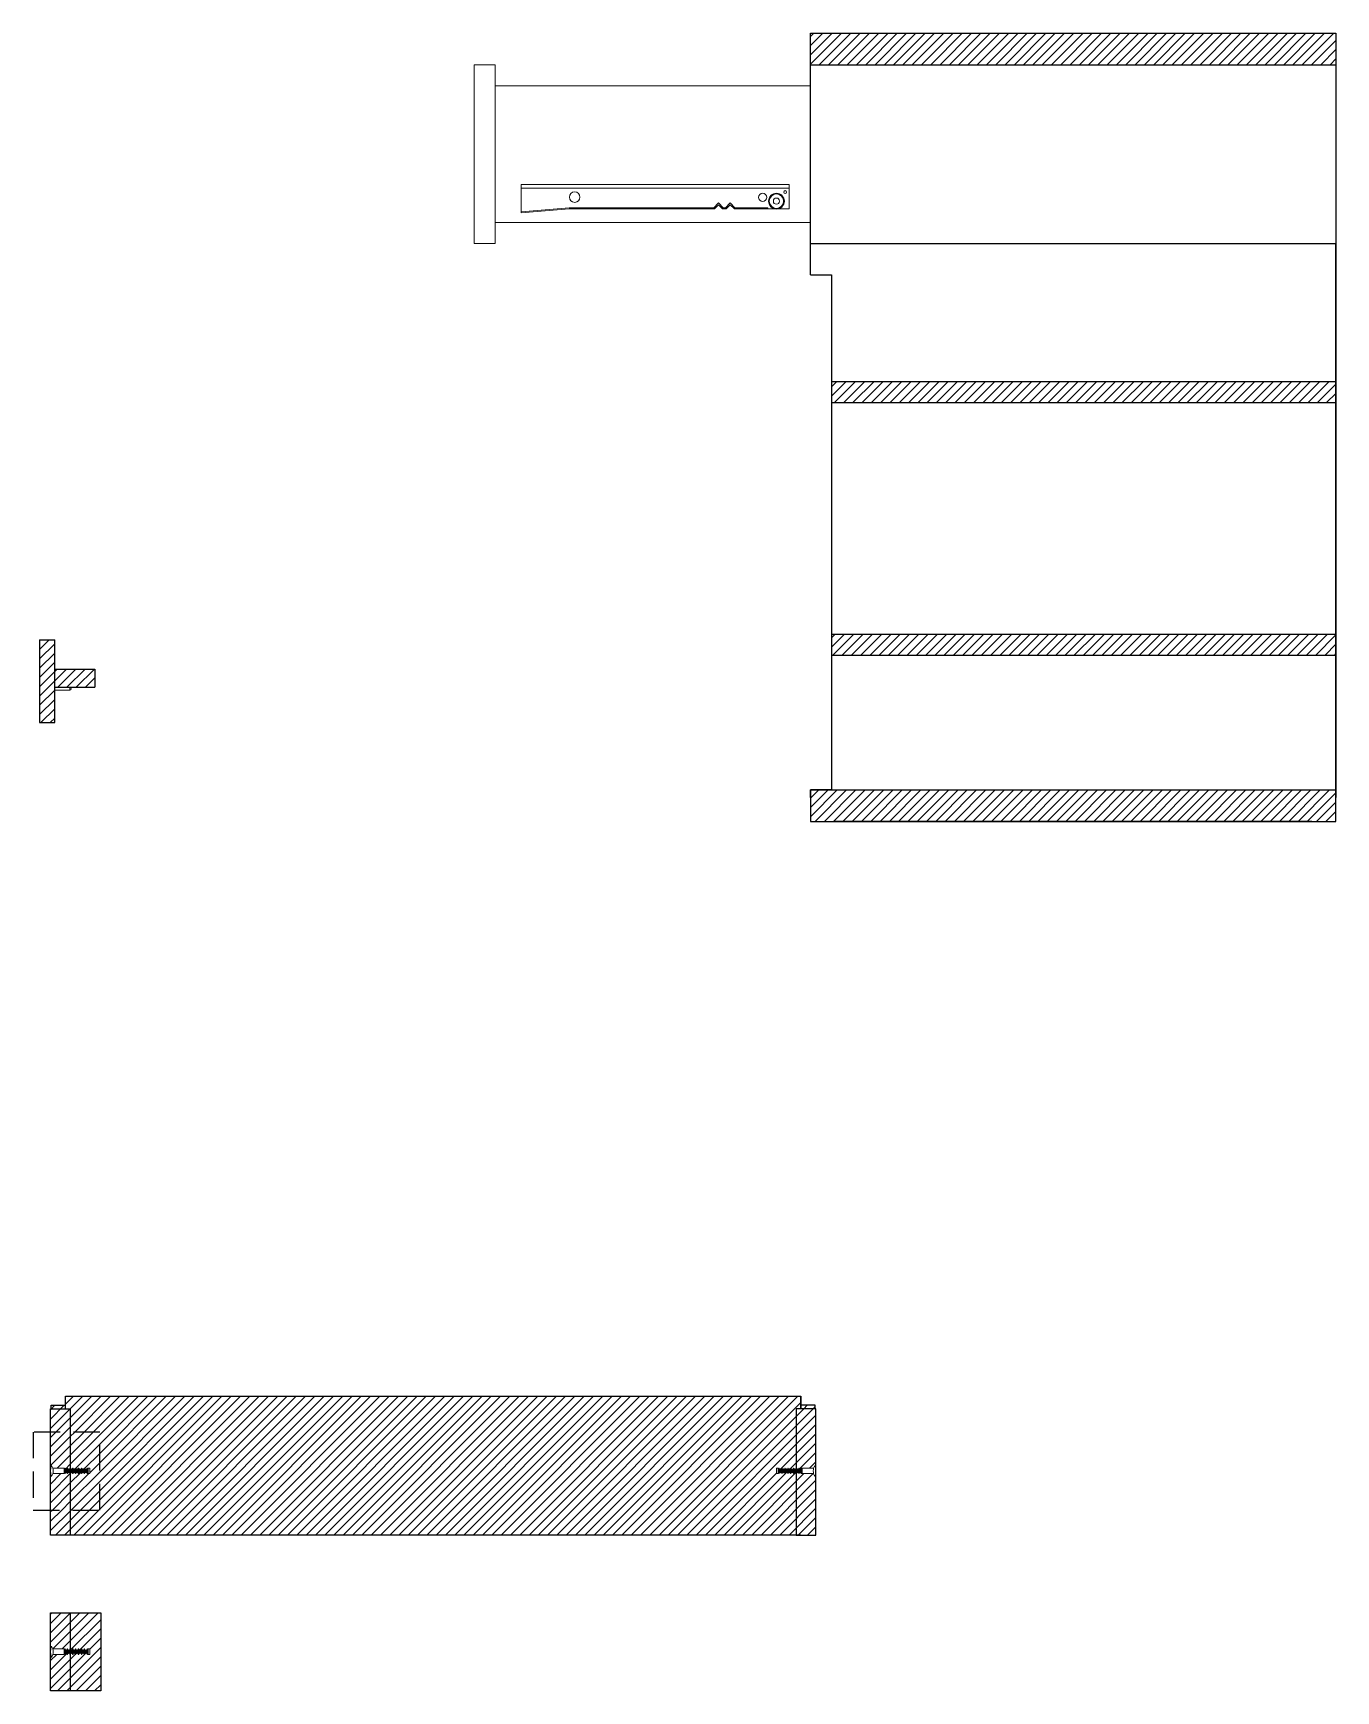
# Model space of a CAD drawing. Header units: centimetres. Extents: x -239 to 1959, y -161 to 626.
# Drawn here: x 1580.5 to 1704.5, y 208.1 to 365.8 of the extents above; entities that cross this region are included whole.
import ezdxf

# ---------------------------------------------------------------- set-up
doc = ezdxf.new("R2010")
doc.units = ezdxf.units.CM
doc.header["$MEASUREMENT"] = 0
doc.linetypes.add('HIDDEN', pattern=[0.375, 0.25, -0.125])
for name, color, linetype, lineweight in [('dettagli', 4, 'Continuous', 13), ('linee prospetti', 1, 'Continuous', 18), ('linee sezioni', 3, 'Continuous', 25), ('trame', 6, 'Continuous', 9)]:
    doc.layers.add(name, color=color, linetype=linetype, lineweight=lineweight)
pattern_1 = [(45, (1949.43874, 219.39446), (-0.4419417, 0.4419417), [])]

msp = doc.modelspace()

# ---------------------------------------------------------------- hatches: boundary and pattern name
at = {"layer": 'trame'}
h = msp.add_hatch(dxfattribs=at)
h.set_pattern_fill('ANSI31', color=256, scale=5)
h.set_pattern_definition(pattern_1)
h.paths.add_polyline_path([(1704.50979, 365.82862), (1654.50979, 365.82862), (1654.50979, 362.82862), (1704.50979, 362.82862)])
h.paths.add_polyline_path([(1704.50979, 332.67688), (1656.50979, 332.67688), (1656.50979, 330.67688), (1704.50979, 330.67688)])
h.paths.add_polyline_path([(1704.50979, 308.66374), (1656.50979, 308.66374), (1656.50979, 306.66374), (1704.50979, 306.66374)])
h.paths.add_polyline_path([(1704.50979, 293.82862), (1654.50979, 293.82862), (1654.50979, 293.11236), (1654.50979, 290.82862), (1704.50979, 290.82862)])
h = msp.add_hatch(dxfattribs=at)
h.set_pattern_fill('ANSI31', color=256, scale=5)
h.set_pattern_definition(pattern_1)
h.paths.add_polyline_path([(1582.58381, 308.10648), (1581.14381, 308.10648), (1581.14381, 300.23005), (1582.58381, 300.23005)])
h.paths.add_polyline_path([(1586.39813, 305.32845), (1582.58381, 305.32845), (1582.58381, 303.60045), (1586.39813, 303.60045)])
h = msp.add_hatch(dxfattribs=at)
h.set_pattern_fill('ANSI31', color=256, scale=5)
h.set_pattern_definition(pattern_1)
h.paths.add_polyline_path([(1584.06362, 232.74325), (1582.18264, 232.74325), (1582.18264, 229.0403, -0.094492295), (1582.286, 229.56771), (1582.39923, 229.56771), (1582.39923, 229.30845), (1583.4743, 229.30845), (1583.4743, 229.18351), (1583.52967, 229.18351), (1583.52967, 229.30845), (1583.56537, 229.30845), (1583.56537, 229.18351), (1583.64745, 229.18351), (1583.64745, 229.22915), (1583.68314, 229.22915), (1583.68314, 229.18351), (1583.77237, 229.18351), (1583.77237, 229.30845), (1583.80806, 229.30845), (1583.80806, 229.18351), (1583.90085, 229.18351), (1583.90085, 229.22915), (1583.93654, 229.22915), (1583.93654, 229.18351), (1584.01862, 229.18351), (1584.01862, 229.30845), (1584.06362, 229.30845)])
h.paths.add_polyline_path([(1584.06362, 234.95647), (1582.18264, 234.95647), (1582.18264, 232.74325), (1584.06362, 232.74325)])
h.paths.add_polyline_path([(1583.60131, 235.28331), (1582.24557, 235.28331), (1582.24557, 234.95647), (1583.60131, 234.95647)])
h.paths.add_polyline_path([(1584.06362, 225.32393), (1582.18264, 225.32393), (1582.18264, 222.944), (1584.06362, 222.944)])
h.paths.add_polyline_path([(1653.139, 234.95647), (1653.60131, 234.95647), (1653.60131, 236.15192), (1589.00292, 236.15192), (1583.60131, 236.15192), (1583.60131, 234.95647), (1584.06362, 234.95647), (1584.06362, 232.74325), (1586.85985, 232.74325), (1586.85985, 225.32393), (1584.06362, 225.32393), (1584.06362, 222.944), (1589.00292, 222.944), (1653.139, 222.944), (1653.139, 228.90801), (1653.04837, 228.90801), (1653.04837, 228.86183), (1653.01268, 228.86183), (1653.01268, 228.90801), (1652.91632, 228.90801), (1652.91632, 228.78252), (1652.88063, 228.78252), (1652.88063, 228.90801), (1652.77356, 228.90801), (1652.77356, 228.86183), (1652.73787, 228.86183), (1652.73787, 228.90801), (1652.63794, 228.90801), (1652.63794, 228.78252), (1652.60225, 228.78252), (1652.60225, 228.90801), (1652.51303, 228.90801), (1652.51303, 228.86183), (1652.47734, 228.86183), (1652.47734, 228.90801), (1652.37741, 228.90801), (1652.37741, 228.78252), (1652.34171, 228.78252), (1652.34171, 228.90801), (1652.24179, 228.90801), (1652.24179, 228.86183), (1652.20609, 228.86183), (1652.20609, 228.90801), (1652.08832, 228.90801), (1652.08832, 228.78252), (1652.05263, 228.78252), (1652.05263, 228.90801), (1651.9527, 228.90801), (1651.9527, 228.86183), (1651.91701, 228.86183), (1651.91701, 228.90801), (1651.80994, 228.90801), (1651.80994, 228.78252), (1651.77425, 228.78252), (1651.77425, 228.90801), (1651.6529, 228.90801), (1651.6529, 228.86183), (1651.61721, 228.86183), (1651.61721, 228.90801), (1651.52442, 228.90801), (1651.52442, 228.78252), (1651.44658, 228.78252), (1651.44658, 228.78402), (1651.28739, 228.78402), (1651.28739, 229.30845), (1651.44658, 229.30845), (1651.44658, 229.09595), (1651.61721, 229.09595), (1651.61721, 229.22915), (1651.6529, 229.22915), (1651.6529, 229.18351), (1651.77425, 229.18351), (1651.77425, 229.30845), (1651.80994, 229.30845), (1651.80994, 229.18351), (1651.91701, 229.18351), (1651.91701, 229.22915), (1651.9527, 229.22915), (1651.9527, 229.18351), (1652.05263, 229.18351), (1652.05263, 229.30845), (1652.08832, 229.30845), (1652.08832, 229.18351), (1652.20609, 229.18351), (1652.20609, 229.22915), (1652.24179, 229.22915), (1652.24179, 229.18351), (1652.34171, 229.18351), (1652.34171, 229.30845), (1652.37741, 229.30845), (1652.37741, 229.18351), (1652.47734, 229.18351), (1652.47734, 229.22915), (1652.51303, 229.22915), (1652.51303, 229.18351), (1652.60225, 229.18351), (1652.60225, 229.30845), (1652.63794, 229.30845), (1652.63794, 229.18351), (1652.73787, 229.18351), (1652.73787, 229.22915), (1652.77356, 229.22915), (1652.77356, 229.18351), (1652.88063, 229.18351), (1652.88063, 229.30845), (1652.91632, 229.30845), (1652.91632, 229.18351), (1653.01268, 229.18351), (1653.01268, 229.22915), (1653.04837, 229.22915), (1653.04837, 229.18351), (1653.139, 229.18351)])
h.paths.add_polyline_path([(1655.01998, 234.95647), (1653.139, 234.95647), (1653.139, 229.18351), (1653.04837, 229.18351), (1653.04837, 229.09595), (1653.26608, 229.09595), (1653.26608, 229.22915), (1653.30177, 229.22915), (1653.30177, 229.18351), (1653.39456, 229.18351), (1653.39456, 229.30845), (1653.43025, 229.30845), (1653.43025, 229.18351), (1653.51948, 229.18351), (1653.51948, 229.22915), (1653.55517, 229.22915), (1653.55517, 229.18351), (1653.63725, 229.18351), (1653.63725, 229.30845), (1653.67294, 229.30845), (1653.67294, 229.18351), (1653.72831, 229.18351), (1653.72831, 229.30845), (1654.80678, 229.30845), (1654.80678, 229.56771), (1654.91662, 229.56771, -0.094492295), (1655.01998, 229.0403)])
h.paths.add_polyline_path([(1655.01998, 229.0403, 0.094492295), (1654.91662, 229.56771), (1654.80678, 229.56771), (1654.80678, 229.30845), (1653.72831, 229.30845), (1653.72831, 229.18351), (1653.72831, 228.90801), (1653.67294, 228.90801), (1653.67294, 228.78252), (1653.63725, 228.78252), (1653.63725, 228.90801), (1653.55517, 228.90801), (1653.55517, 228.86183), (1653.51948, 228.86183), (1653.51948, 228.90801), (1653.43025, 228.90801), (1653.43025, 228.78252), (1653.39456, 228.78252), (1653.39456, 228.90801), (1653.30177, 228.90801), (1653.30177, 228.86183), (1653.26608, 228.86183), (1653.26608, 228.90801), (1653.184, 228.90801), (1653.184, 228.78252), (1653.139, 228.78252), (1653.139, 222.944), (1655.01998, 222.944)])
h.paths.add_polyline_path([(1654.80678, 229.30845), (1653.72831, 229.30845), (1653.72831, 229.18351), (1653.72831, 228.78402), (1654.80339, 228.78402, -0.12933134)], flags=16)
h.paths.add_polyline_path([(1654.91662, 229.56771, 0.068614146), (1654.80678, 229.30845), (1654.80678, 228.77112, 0.068614146), (1654.91662, 228.51186), (1654.92201, 228.51186, 0.190687197)])
h = msp.add_hatch(dxfattribs=at)
h.set_pattern_fill('ANSI31', color=256, scale=5)
h.set_pattern_definition(pattern_1)
h.paths.add_polyline_path([(1654.95705, 235.28331), (1653.60131, 235.28331), (1653.60131, 234.95647), (1654.95705, 234.95647)])
h = msp.add_hatch(dxfattribs=at)
h.set_pattern_fill('ANSI31', color=256, scale=5)
h.set_pattern_definition(pattern_1)
h.paths.add_polyline_path([(1586.85985, 232.74325), (1584.06362, 232.74325), (1584.06362, 229.18351), (1584.15425, 229.18351), (1584.15425, 229.22915), (1584.18994, 229.22915), (1584.18994, 229.18351), (1584.2863, 229.18351), (1584.2863, 229.30845), (1584.32199, 229.30845), (1584.32199, 229.18351), (1584.42906, 229.18351), (1584.42906, 229.22915), (1584.46475, 229.22915), (1584.46475, 229.18351), (1584.56468, 229.18351), (1584.56468, 229.30845), (1584.60037, 229.30845), (1584.60037, 229.18351), (1584.68959, 229.18351), (1584.68959, 229.22915), (1584.72528, 229.22915), (1584.72528, 229.18351), (1584.82521, 229.18351), (1584.82521, 229.30845), (1584.8609, 229.30845), (1584.8609, 229.18351), (1584.96083, 229.18351), (1584.96083, 229.22915), (1584.99652, 229.22915), (1584.99652, 229.18351), (1585.1143, 229.18351), (1585.1143, 229.30845), (1585.14999, 229.30845), (1585.14999, 229.18351), (1585.24992, 229.18351), (1585.24992, 229.22915), (1585.28561, 229.22915), (1585.28561, 229.18351), (1585.39268, 229.18351), (1585.39268, 229.30845), (1585.42837, 229.30845), (1585.42837, 229.18351), (1585.54971, 229.18351), (1585.54971, 229.22915), (1585.58541, 229.22915), (1585.58541, 229.18351), (1585.6782, 229.18351), (1585.6782, 229.30845), (1585.71389, 229.30845), (1585.71389, 229.18351), (1585.75603, 229.18351), (1585.75603, 229.30845), (1585.91523, 229.30845), (1585.91523, 228.78402), (1585.75603, 228.78402), (1585.75603, 228.90801), (1585.71389, 228.90801), (1585.71389, 228.78252), (1585.6782, 228.78252), (1585.6782, 228.90801), (1585.58541, 228.90801), (1585.58541, 228.86183), (1585.54971, 228.86183), (1585.54971, 228.90801), (1585.42837, 228.90801), (1585.42837, 228.78252), (1585.39268, 228.78252), (1585.39268, 228.90801), (1585.28561, 228.90801), (1585.28561, 228.86183), (1585.24992, 228.86183), (1585.24992, 228.90801), (1585.14999, 228.90801), (1585.14999, 228.78252), (1585.1143, 228.78252), (1585.1143, 228.90801), (1584.99652, 228.90801), (1584.99652, 228.86183), (1584.96083, 228.86183), (1584.96083, 228.90801), (1584.8609, 228.90801), (1584.8609, 228.78252), (1584.82521, 228.78252), (1584.82521, 228.90801), (1584.72528, 228.90801), (1584.72528, 228.86183), (1584.68959, 228.86183), (1584.68959, 228.90801), (1584.60037, 228.90801), (1584.60037, 228.78252), (1584.56468, 228.78252), (1584.56468, 228.90801), (1584.46475, 228.90801), (1584.46475, 228.86183), (1584.42906, 228.86183), (1584.42906, 228.90801), (1584.32199, 228.90801), (1584.32199, 228.78252), (1584.2863, 228.78252), (1584.2863, 228.90801), (1584.18994, 228.90801), (1584.18994, 228.86183), (1584.15425, 228.86183), (1584.15425, 228.90801), (1584.06362, 228.90801), (1584.06362, 225.32393), (1586.85985, 225.32393)])
h = msp.add_hatch(dxfattribs=at)
h.set_pattern_fill('ANSI31', color=256, scale=5)
h.set_pattern_definition(pattern_1)
h.paths.add_polyline_path([(1584.06362, 228.78252), (1584.01862, 228.78252), (1584.01862, 228.90801), (1583.93654, 228.90801), (1583.93654, 228.86183), (1583.90085, 228.86183), (1583.90085, 228.90801), (1583.80806, 228.90801), (1583.80806, 228.78252), (1583.77237, 228.78252), (1583.77237, 228.90801), (1583.68314, 228.90801), (1583.68314, 228.86183), (1583.64745, 228.86183), (1583.64745, 228.90801), (1583.56537, 228.90801), (1583.56537, 228.78252), (1583.52967, 228.78252), (1583.52967, 228.90801), (1583.4743, 228.90801), (1583.4743, 228.78402), (1582.39923, 228.78402), (1582.39923, 228.51186), (1582.28061, 228.51186, -0.091915829), (1582.18264, 229.02564), (1582.18264, 225.32393), (1584.06362, 225.32393)])
h = msp.add_hatch(dxfattribs=at)
h.set_pattern_fill('ANSI31', color=256, scale=5)
h.set_pattern_definition(pattern_1)
h.paths.add_polyline_path([(1584.06362, 215.53894), (1582.18264, 215.53894), (1582.18264, 211.82133, -0.097070006), (1582.286, 212.3634, -0.068614146), (1582.39584, 212.10415), (1583.4743, 212.10415), (1583.4743, 211.9792), (1583.52967, 211.9792), (1583.52967, 212.10415), (1583.56537, 212.10415), (1583.56537, 211.9792), (1583.64745, 211.9792), (1583.64745, 212.02484), (1583.68314, 212.02484), (1583.68314, 211.9792), (1583.77237, 211.9792), (1583.77237, 212.10415), (1583.80806, 212.10415), (1583.80806, 211.9792), (1583.90085, 211.9792), (1583.90085, 212.02484), (1583.93654, 212.02484), (1583.93654, 211.9792), (1584.01862, 211.9792), (1584.01862, 212.10415), (1584.06362, 212.10415)])
h.paths.add_polyline_path([(1586.96196, 215.53894), (1584.06362, 215.53894), (1584.06362, 211.9792), (1584.15425, 211.9792), (1584.15425, 212.02484), (1584.18994, 212.02484), (1584.18994, 211.9792), (1584.2863, 211.9792), (1584.2863, 212.10415), (1584.32199, 212.10415), (1584.32199, 211.9792), (1584.42906, 211.9792), (1584.42906, 212.02484), (1584.46475, 212.02484), (1584.46475, 211.9792), (1584.56468, 211.9792), (1584.56468, 212.10415), (1584.60037, 212.10415), (1584.60037, 211.9792), (1584.68959, 211.9792), (1584.68959, 212.02484), (1584.72528, 212.02484), (1584.72528, 211.9792), (1584.82521, 211.9792), (1584.82521, 212.10415), (1584.8609, 212.10415), (1584.8609, 211.9792), (1584.96083, 211.9792), (1584.96083, 212.02484), (1584.99652, 212.02484), (1584.99652, 211.9792), (1585.1143, 211.9792), (1585.1143, 212.10415), (1585.14999, 212.10415), (1585.14999, 211.9792), (1585.24992, 211.9792), (1585.24992, 212.02484), (1585.28561, 212.02484), (1585.28561, 211.9792), (1585.39268, 211.9792), (1585.39268, 212.10415), (1585.42837, 212.10415), (1585.42837, 211.9792), (1585.54971, 211.9792), (1585.54971, 212.02484), (1585.58541, 212.02484), (1585.58541, 211.9792), (1585.6782, 211.9792), (1585.6782, 212.10415), (1585.71389, 212.10415), (1585.71389, 211.9792), (1585.75603, 211.9792), (1585.75603, 212.10415), (1585.91523, 212.10415), (1585.91523, 211.57972), (1585.75603, 211.57972), (1585.75603, 211.7037), (1585.71389, 211.7037), (1585.71389, 211.57821), (1585.6782, 211.57821), (1585.6782, 211.7037), (1585.58541, 211.7037), (1585.58541, 211.65752), (1585.54971, 211.65752), (1585.54971, 211.7037), (1585.42837, 211.7037), (1585.42837, 211.57821), (1585.39268, 211.57821), (1585.39268, 211.7037), (1585.28561, 211.7037), (1585.28561, 211.65752), (1585.24992, 211.65752), (1585.24992, 211.7037), (1585.14999, 211.7037), (1585.14999, 211.57821), (1585.1143, 211.57821), (1585.1143, 211.7037), (1584.99652, 211.7037), (1584.99652, 211.65752), (1584.96083, 211.65752), (1584.96083, 211.7037), (1584.8609, 211.7037), (1584.8609, 211.57821), (1584.82521, 211.57821), (1584.82521, 211.7037), (1584.72528, 211.7037), (1584.72528, 211.65752), (1584.68959, 211.65752), (1584.68959, 211.7037), (1584.60037, 211.7037), (1584.60037, 211.57821), (1584.56468, 211.57821), (1584.56468, 211.7037), (1584.46475, 211.7037), (1584.46475, 211.65752), (1584.42906, 211.65752), (1584.42906, 211.7037), (1584.32199, 211.7037), (1584.32199, 211.57821), (1584.2863, 211.57821), (1584.2863, 211.7037), (1584.18994, 211.7037), (1584.18994, 211.65752), (1584.15425, 211.65752), (1584.15425, 211.7037), (1584.06362, 211.7037), (1584.06362, 208.11962), (1586.96196, 208.11962)])
h.paths.add_polyline_path([(1584.06362, 211.57821), (1584.01862, 211.57821), (1584.01862, 211.7037), (1583.93654, 211.7037), (1583.93654, 211.65752), (1583.90085, 211.65752), (1583.90085, 211.7037), (1583.80806, 211.7037), (1583.80806, 211.57821), (1583.77237, 211.57821), (1583.77237, 211.7037), (1583.68314, 211.7037), (1583.68314, 211.65752), (1583.64745, 211.65752), (1583.64745, 211.7037), (1583.56537, 211.7037), (1583.56537, 211.57821), (1583.52967, 211.57821), (1583.52967, 211.7037), (1583.4743, 211.7037), (1583.4743, 211.57972), (1582.39923, 211.57972, -0.073412496), (1582.28274, 211.30212, -0.092941562), (1582.18264, 211.82133), (1582.18264, 208.11962), (1584.06362, 208.11962)])

# ---------------------------------------------------------------- linework, layer by layer
for points in [[(1654.50979, 293.11236), (1654.50979, 293.82862)], [(1702.22437, 290.82862), (1656.79522, 290.82862)]]:
    msp.add_lwpolyline(points)
at = {"linetype": 'HIDDEN', "ltscale": 10}
msp.add_lwpolyline([(1586.85985, 232.74325), (1580.52697, 232.74325), (1580.52697, 225.32393), (1586.85985, 225.32393), (1586.85985, 232.74325)], dxfattribs=at)
at = {"layer": 'dettagli'}
for p, q in [((1626.97493, 351.07052), (1652.47566, 351.07052)), ((1582.58381, 303.31245), (1584.02381, 303.31245)), ((1584.02381, 303.31245), (1584.02381, 303.60045)), ((1584.02381, 303.31245), (1584.02381, 303.31245)), ((1583.4743, 229.30845), (1583.4743, 228.78402)), ((1583.4743, 228.90801), (1583.52967, 228.90801)), ((1583.56537, 228.90801), (1583.64745, 228.90801)), ((1583.68314, 228.90801), (1583.77237, 228.90801)), ((1583.80806, 228.90801), (1583.90085, 228.90801)), ((1583.93654, 228.90801), (1584.01862, 228.90801)), ((1584.05431, 228.90801), (1584.15425, 228.90801)), ((1584.18994, 228.90801), (1584.2863, 228.90801)), ((1584.32199, 228.90801), (1584.42906, 228.90801)), ((1584.46475, 228.90801), (1584.56468, 228.90801)), ((1584.60037, 228.90801), (1584.68959, 228.90801)), ((1584.72528, 228.90801), (1584.82521, 228.90801)), ((1584.8609, 228.90801), (1584.96083, 228.90801)), ((1584.99652, 228.90801), (1585.1143, 228.90801)), ((1585.14999, 228.90801), (1585.24992, 228.90801)), ((1585.28561, 228.90801), (1585.39268, 228.90801)), ((1585.42837, 228.90801), (1585.54971, 228.90801)), ((1585.58541, 228.90801), (1585.6782, 228.90801)), ((1585.71389, 228.90801), (1585.75603, 228.90801)), ((1585.75603, 229.30845), (1585.75603, 228.78402)), ((1651.44658, 229.30845), (1651.44658, 228.78402)), ((1651.48873, 228.90801), (1651.44658, 228.90801)), ((1651.61721, 228.90801), (1651.52442, 228.90801)), ((1651.77425, 228.90801), (1651.6529, 228.90801)), ((1651.91701, 228.90801), (1651.80994, 228.90801)), ((1652.05263, 228.90801), (1651.9527, 228.90801)), ((1652.20609, 228.90801), (1652.08832, 228.90801)), ((1652.34171, 228.90801), (1652.24179, 228.90801)), ((1652.47734, 228.90801), (1652.37741, 228.90801)), ((1652.60225, 228.90801), (1652.51303, 228.90801)), ((1652.73787, 228.90801), (1652.63794, 228.90801)), ((1652.88063, 228.90801), (1652.77356, 228.90801)), ((1653.01268, 228.90801), (1652.91632, 228.90801)), ((1653.1483, 228.90801), (1653.04837, 228.90801)), ((1653.26608, 228.90801), (1653.184, 228.90801)), ((1653.39456, 228.90801), (1653.30177, 228.90801)), ((1653.51948, 228.90801), (1653.43025, 228.90801)), ((1653.63725, 228.90801), (1653.55517, 228.90801)), ((1653.72831, 228.90801), (1653.67294, 228.90801)), ((1653.72831, 229.30845), (1653.72831, 228.78402)), ((1583.4743, 212.10415), (1583.4743, 211.57972)), ((1583.4743, 211.7037), (1583.52967, 211.7037)), ((1583.56537, 211.7037), (1583.64745, 211.7037)), ((1583.68314, 211.7037), (1583.77237, 211.7037)), ((1583.80806, 211.7037), (1583.90085, 211.7037)), ((1583.93654, 211.7037), (1584.01862, 211.7037)), ((1584.05431, 211.7037), (1584.15425, 211.7037)), ((1584.18994, 211.7037), (1584.2863, 211.7037)), ((1584.32199, 211.7037), (1584.42906, 211.7037)), ((1584.46475, 211.7037), (1584.56468, 211.7037)), ((1584.60037, 211.7037), (1584.68959, 211.7037)), ((1584.72528, 211.7037), (1584.82521, 211.7037)), ((1584.8609, 211.7037), (1584.96083, 211.7037)), ((1584.99652, 211.7037), (1585.1143, 211.7037)), ((1585.14999, 211.7037), (1585.24992, 211.7037)), ((1585.28561, 211.7037), (1585.39268, 211.7037)), ((1585.42837, 211.7037), (1585.54971, 211.7037)), ((1585.58541, 211.7037), (1585.6782, 211.7037)), ((1585.71389, 211.7037), (1585.75603, 211.7037)), ((1585.75603, 212.10415), (1585.75603, 211.57972))]:
    msp.add_line(p, q, dxfattribs=at)
for points in [[(1626.97493, 348.72948), (1626.97493, 351.41593), (1652.47566, 351.41593)], [(1652.47566, 351.41593), (1652.47566, 349.11029), (1650.45427, 349.11029)], [(1645.30017, 349.21029), (1631.54189, 349.21029), (1626.97493, 348.81558)], [(1626.97493, 348.72948), (1631.54189, 349.11029), (1645.38065, 349.11029)], [(1647.30901, 349.21029), (1646.86168, 349.67576), (1646.42532, 349.21029), (1646.19466, 349.21029), (1645.74691, 349.67576), (1645.30017, 349.21029)], [(1645.38065, 349.11029), (1645.74691, 349.50361), (1646.14696, 349.11029)], [(1646.14696, 349.11029), (1646.49792, 349.11029)], [(1646.42532, 349.21029), (1646.19466, 349.21029)], [(1646.49792, 349.11029), (1646.86418, 349.50361), (1647.26422, 349.11029)], [(1647.26422, 349.11029), (1650.45427, 349.11029), (1650.45427, 349.21029)], [(1650.45427, 349.21029), (1647.30901, 349.21029)], [(1582.39584, 229.30845), (1583.4743, 229.30845)], [(1583.4743, 228.78402), (1582.39923, 228.78402), (1582.39923, 228.78402)], [(1583.4743, 229.18351), (1583.52967, 229.18351)], [(1583.4743, 229.09595), (1585.75603, 229.09595)], [(1583.4743, 228.99503), (1585.75603, 228.99503)], [(1583.52967, 229.09595), (1583.52967, 229.30845), (1583.56537, 229.30845), (1583.56537, 229.09595)], [(1583.52967, 228.99503), (1583.52967, 228.78252), (1583.56537, 228.78252), (1583.56537, 228.99503)], [(1583.56537, 229.18351), (1583.64745, 229.18351)], [(1583.64745, 229.09595), (1583.64745, 229.22915), (1583.68314, 229.22915), (1583.68314, 229.09595)], [(1583.64745, 228.99503), (1583.64745, 228.86183), (1583.68314, 228.86183), (1583.68314, 228.99503)], [(1583.68314, 229.18351), (1583.77237, 229.18351)], [(1583.77237, 229.09595), (1583.77237, 229.30845), (1583.80806, 229.30845), (1583.80806, 229.09595)], [(1583.77237, 228.99503), (1583.77237, 228.78252), (1583.80806, 228.78252), (1583.80806, 228.99503)], [(1583.80806, 229.18351), (1583.90085, 229.18351)], [(1583.90085, 229.09595), (1583.90085, 229.22915), (1583.93654, 229.22915), (1583.93654, 229.09595)], [(1583.90085, 228.99503), (1583.90085, 228.86183), (1583.93654, 228.86183), (1583.93654, 228.99503)], [(1583.93654, 229.18351), (1584.01862, 229.18351)], [(1584.01862, 229.09595), (1584.01862, 229.30845), (1584.05431, 229.30845), (1584.05431, 229.09595)], [(1584.01862, 228.99503), (1584.01862, 228.78252), (1584.05431, 228.78252), (1584.05431, 228.99503)], [(1584.05431, 229.18351), (1584.15425, 229.18351)], [(1584.15425, 229.09595), (1584.15425, 229.22915), (1584.18994, 229.22915), (1584.18994, 229.09595)], [(1584.15425, 228.99503), (1584.15425, 228.86183), (1584.18994, 228.86183), (1584.18994, 228.99503)], [(1584.18994, 229.18351), (1584.2863, 229.18351)], [(1584.2863, 229.09595), (1584.2863, 229.30845), (1584.32199, 229.30845), (1584.32199, 229.09595)], [(1584.2863, 228.99503), (1584.2863, 228.78252), (1584.32199, 228.78252), (1584.32199, 228.99503)], [(1584.32199, 229.18351), (1584.42906, 229.18351)], [(1584.42906, 229.09595), (1584.42906, 229.22915), (1584.46475, 229.22915), (1584.46475, 229.09595)], [(1584.42906, 228.99503), (1584.42906, 228.86183), (1584.46475, 228.86183), (1584.46475, 228.99503)], [(1584.46475, 229.18351), (1584.56468, 229.18351)], [(1584.56468, 229.09595), (1584.56468, 229.30845), (1584.60037, 229.30845), (1584.60037, 229.09595)], [(1584.56468, 228.99503), (1584.56468, 228.78252), (1584.60037, 228.78252), (1584.60037, 228.99503)], [(1584.60037, 229.18351), (1584.68959, 229.18351)], [(1584.68959, 229.09595), (1584.68959, 229.22915), (1584.72528, 229.22915), (1584.72528, 229.09595)], [(1584.68959, 228.99503), (1584.68959, 228.86183), (1584.72528, 228.86183), (1584.72528, 228.99503)], [(1584.72528, 229.18351), (1584.82521, 229.18351)], [(1584.82521, 229.09595), (1584.82521, 229.30845), (1584.8609, 229.30845), (1584.8609, 229.09595)], [(1584.82521, 228.99503), (1584.82521, 228.78252), (1584.8609, 228.78252), (1584.8609, 228.99503)], [(1584.8609, 229.18351), (1584.96083, 229.18351)], [(1584.96083, 229.09595), (1584.96083, 229.22915), (1584.99652, 229.22915), (1584.99652, 229.09595)], [(1584.96083, 228.99503), (1584.96083, 228.86183), (1584.99652, 228.86183), (1584.99652, 228.99503)], [(1584.99652, 229.18351), (1585.1143, 229.18351)], [(1585.1143, 229.09595), (1585.1143, 229.30845), (1585.14999, 229.30845), (1585.14999, 229.09595)], [(1585.1143, 228.99503), (1585.1143, 228.78252), (1585.14999, 228.78252), (1585.14999, 228.99503)], [(1585.14999, 229.18351), (1585.24992, 229.18351)], [(1585.24992, 229.09595), (1585.24992, 229.22915), (1585.28561, 229.22915), (1585.28561, 229.09595)], [(1585.24992, 228.99503), (1585.24992, 228.86183), (1585.28561, 228.86183), (1585.28561, 228.99503)], [(1585.28561, 229.18351), (1585.39268, 229.18351)], [(1585.39268, 229.09595), (1585.39268, 229.30845), (1585.42837, 229.30845), (1585.42837, 229.09595)], [(1585.39268, 228.99503), (1585.39268, 228.78252), (1585.42837, 228.78252), (1585.42837, 228.99503)], [(1585.42837, 229.18351), (1585.54971, 229.18351)], [(1585.54971, 229.09595), (1585.54971, 229.22915), (1585.58541, 229.22915), (1585.58541, 229.09595)], [(1585.54971, 228.99503), (1585.54971, 228.86183), (1585.58541, 228.86183), (1585.58541, 228.99503)], [(1585.58541, 229.18351), (1585.6782, 229.18351)], [(1585.6782, 229.09595), (1585.6782, 229.30845), (1585.71389, 229.30845), (1585.71389, 229.09595)], [(1585.6782, 228.99503), (1585.6782, 228.78252), (1585.71389, 228.78252), (1585.71389, 228.99503)], [(1585.71389, 229.18351), (1585.75603, 229.18351)], [(1585.75603, 229.30845), (1585.91523, 229.30845), (1585.91523, 228.78402), (1585.75603, 228.78402)], [(1651.44658, 229.30845), (1651.28739, 229.30845), (1651.28739, 228.78402), (1651.44658, 228.78402)], [(1651.48873, 229.18351), (1651.44658, 229.18351)], [(1653.72831, 229.09595), (1651.44658, 229.09595)], [(1653.72831, 228.99503), (1651.44658, 228.99503)], [(1651.52442, 229.09595), (1651.52442, 229.30845), (1651.48873, 229.30845), (1651.48873, 229.09595)], [(1651.52442, 228.99503), (1651.52442, 228.78252), (1651.48873, 228.78252), (1651.48873, 228.99503)], [(1651.61721, 229.18351), (1651.52442, 229.18351)], [(1651.6529, 229.09595), (1651.6529, 229.22915), (1651.61721, 229.22915), (1651.61721, 229.09595)], [(1651.6529, 228.99503), (1651.6529, 228.86183), (1651.61721, 228.86183), (1651.61721, 228.99503)], [(1651.77425, 229.18351), (1651.6529, 229.18351)], [(1651.80994, 229.09595), (1651.80994, 229.30845), (1651.77425, 229.30845), (1651.77425, 229.09595)], [(1651.80994, 228.99503), (1651.80994, 228.78252), (1651.77425, 228.78252), (1651.77425, 228.99503)], [(1651.91701, 229.18351), (1651.80994, 229.18351)], [(1651.9527, 229.09595), (1651.9527, 229.22915), (1651.91701, 229.22915), (1651.91701, 229.09595)], [(1651.9527, 228.99503), (1651.9527, 228.86183), (1651.91701, 228.86183), (1651.91701, 228.99503)], [(1652.05263, 229.18351), (1651.9527, 229.18351)], [(1652.08832, 229.09595), (1652.08832, 229.30845), (1652.05263, 229.30845), (1652.05263, 229.09595)], [(1652.08832, 228.99503), (1652.08832, 228.78252), (1652.05263, 228.78252), (1652.05263, 228.99503)], [(1652.20609, 229.18351), (1652.08832, 229.18351)], [(1652.24179, 229.09595), (1652.24179, 229.22915), (1652.20609, 229.22915), (1652.20609, 229.09595)], [(1652.24179, 228.99503), (1652.24179, 228.86183), (1652.20609, 228.86183), (1652.20609, 228.99503)], [(1652.34171, 229.18351), (1652.24179, 229.18351)], [(1652.37741, 229.09595), (1652.37741, 229.30845), (1652.34171, 229.30845), (1652.34171, 229.09595)], [(1652.37741, 228.99503), (1652.37741, 228.78252), (1652.34171, 228.78252), (1652.34171, 228.99503)], [(1652.47734, 229.18351), (1652.37741, 229.18351)], [(1652.51303, 229.09595), (1652.51303, 229.22915), (1652.47734, 229.22915), (1652.47734, 229.09595)], [(1652.51303, 228.99503), (1652.51303, 228.86183), (1652.47734, 228.86183), (1652.47734, 228.99503)], [(1652.60225, 229.18351), (1652.51303, 229.18351)], [(1652.63794, 229.09595), (1652.63794, 229.30845), (1652.60225, 229.30845), (1652.60225, 229.09595)], [(1652.63794, 228.99503), (1652.63794, 228.78252), (1652.60225, 228.78252), (1652.60225, 228.99503)], [(1652.73787, 229.18351), (1652.63794, 229.18351)], [(1652.77356, 229.09595), (1652.77356, 229.22915), (1652.73787, 229.22915), (1652.73787, 229.09595)], [(1652.77356, 228.99503), (1652.77356, 228.86183), (1652.73787, 228.86183), (1652.73787, 228.99503)], [(1652.88063, 229.18351), (1652.77356, 229.18351)], [(1652.91632, 229.09595), (1652.91632, 229.30845), (1652.88063, 229.30845), (1652.88063, 229.09595)], [(1652.91632, 228.99503), (1652.91632, 228.78252), (1652.88063, 228.78252), (1652.88063, 228.99503)], [(1653.01268, 229.18351), (1652.91632, 229.18351)], [(1653.04837, 229.09595), (1653.04837, 229.22915), (1653.01268, 229.22915), (1653.01268, 229.09595)], [(1653.04837, 228.99503), (1653.04837, 228.86183), (1653.01268, 228.86183), (1653.01268, 228.99503)], [(1653.1483, 229.18351), (1653.04837, 229.18351)], [(1653.184, 229.09595), (1653.184, 229.30845), (1653.1483, 229.30845), (1653.1483, 229.09595)], [(1653.184, 228.99503), (1653.184, 228.78252), (1653.1483, 228.78252), (1653.1483, 228.99503)], [(1653.26608, 229.18351), (1653.184, 229.18351)], [(1653.30177, 229.09595), (1653.30177, 229.22915), (1653.26608, 229.22915), (1653.26608, 229.09595)], [(1653.30177, 228.99503), (1653.30177, 228.86183), (1653.26608, 228.86183), (1653.26608, 228.99503)], [(1653.39456, 229.18351), (1653.30177, 229.18351)], [(1653.43025, 229.09595), (1653.43025, 229.30845), (1653.39456, 229.30845), (1653.39456, 229.09595)], [(1653.43025, 228.99503), (1653.43025, 228.78252), (1653.39456, 228.78252), (1653.39456, 228.99503)], [(1653.51948, 229.18351), (1653.43025, 229.18351)], [(1653.55517, 229.09595), (1653.55517, 229.22915), (1653.51948, 229.22915), (1653.51948, 229.09595)], [(1653.55517, 228.99503), (1653.55517, 228.86183), (1653.51948, 228.86183), (1653.51948, 228.99503)], [(1653.63725, 229.18351), (1653.55517, 229.18351)], [(1653.67294, 229.09595), (1653.67294, 229.30845), (1653.63725, 229.30845), (1653.63725, 229.09595)], [(1653.67294, 228.99503), (1653.67294, 228.78252), (1653.63725, 228.78252), (1653.63725, 228.99503)], [(1653.72831, 229.18351), (1653.67294, 229.18351)], [(1654.80678, 229.30845), (1653.72831, 229.30845)], [(1653.72831, 228.78402), (1654.80339, 228.78402), (1654.80339, 228.78402)], [(1582.286, 228.51186), (1582.28061, 228.51186)], [(1654.91662, 228.51186), (1654.92201, 228.51186)], [(1582.39584, 212.10415), (1583.4743, 212.10415)], [(1583.4743, 211.57972), (1582.39923, 211.57972), (1582.39923, 211.57972)], [(1583.4743, 211.9792), (1583.52967, 211.9792)], [(1583.4743, 211.89164), (1585.75603, 211.89164)], [(1583.4743, 211.79072), (1585.75603, 211.79072)], [(1583.52967, 211.89164), (1583.52967, 212.10415), (1583.56537, 212.10415), (1583.56537, 211.89164)], [(1583.52967, 211.79072), (1583.52967, 211.57821), (1583.56537, 211.57821), (1583.56537, 211.79072)], [(1583.56537, 211.9792), (1583.64745, 211.9792)], [(1583.64745, 211.89164), (1583.64745, 212.02484), (1583.68314, 212.02484), (1583.68314, 211.89164)], [(1583.64745, 211.79072), (1583.64745, 211.65752), (1583.68314, 211.65752), (1583.68314, 211.79072)], [(1583.68314, 211.9792), (1583.77237, 211.9792)], [(1583.77237, 211.89164), (1583.77237, 212.10415), (1583.80806, 212.10415), (1583.80806, 211.89164)], [(1583.77237, 211.79072), (1583.77237, 211.57821), (1583.80806, 211.57821), (1583.80806, 211.79072)], [(1583.80806, 211.9792), (1583.90085, 211.9792)], [(1583.90085, 211.89164), (1583.90085, 212.02484), (1583.93654, 212.02484), (1583.93654, 211.89164)], [(1583.90085, 211.79072), (1583.90085, 211.65752), (1583.93654, 211.65752), (1583.93654, 211.79072)], [(1583.93654, 211.9792), (1584.01862, 211.9792)], [(1584.01862, 211.89164), (1584.01862, 212.10415), (1584.05431, 212.10415), (1584.05431, 211.89164)], [(1584.01862, 211.79072), (1584.01862, 211.57821), (1584.05431, 211.57821), (1584.05431, 211.79072)], [(1584.05431, 211.9792), (1584.15425, 211.9792)], [(1584.15425, 211.89164), (1584.15425, 212.02484), (1584.18994, 212.02484), (1584.18994, 211.89164)], [(1584.15425, 211.79072), (1584.15425, 211.65752), (1584.18994, 211.65752), (1584.18994, 211.79072)], [(1584.18994, 211.9792), (1584.2863, 211.9792)], [(1584.2863, 211.89164), (1584.2863, 212.10415), (1584.32199, 212.10415), (1584.32199, 211.89164)], [(1584.2863, 211.79072), (1584.2863, 211.57821), (1584.32199, 211.57821), (1584.32199, 211.79072)], [(1584.32199, 211.9792), (1584.42906, 211.9792)], [(1584.42906, 211.89164), (1584.42906, 212.02484), (1584.46475, 212.02484), (1584.46475, 211.89164)], [(1584.42906, 211.79072), (1584.42906, 211.65752), (1584.46475, 211.65752), (1584.46475, 211.79072)], [(1584.46475, 211.9792), (1584.56468, 211.9792)], [(1584.56468, 211.89164), (1584.56468, 212.10415), (1584.60037, 212.10415), (1584.60037, 211.89164)], [(1584.56468, 211.79072), (1584.56468, 211.57821), (1584.60037, 211.57821), (1584.60037, 211.79072)], [(1584.60037, 211.9792), (1584.68959, 211.9792)], [(1584.68959, 211.89164), (1584.68959, 212.02484), (1584.72528, 212.02484), (1584.72528, 211.89164)], [(1584.68959, 211.79072), (1584.68959, 211.65752), (1584.72528, 211.65752), (1584.72528, 211.79072)], [(1584.72528, 211.9792), (1584.82521, 211.9792)], [(1584.82521, 211.89164), (1584.82521, 212.10415), (1584.8609, 212.10415), (1584.8609, 211.89164)], [(1584.82521, 211.79072), (1584.82521, 211.57821), (1584.8609, 211.57821), (1584.8609, 211.79072)], [(1584.8609, 211.9792), (1584.96083, 211.9792)], [(1584.96083, 211.89164), (1584.96083, 212.02484), (1584.99652, 212.02484), (1584.99652, 211.89164)], [(1584.96083, 211.79072), (1584.96083, 211.65752), (1584.99652, 211.65752), (1584.99652, 211.79072)], [(1584.99652, 211.9792), (1585.1143, 211.9792)], [(1585.1143, 211.89164), (1585.1143, 212.10415), (1585.14999, 212.10415), (1585.14999, 211.89164)], [(1585.1143, 211.79072), (1585.1143, 211.57821), (1585.14999, 211.57821), (1585.14999, 211.79072)], [(1585.14999, 211.9792), (1585.24992, 211.9792)], [(1585.24992, 211.89164), (1585.24992, 212.02484), (1585.28561, 212.02484), (1585.28561, 211.89164)], [(1585.24992, 211.79072), (1585.24992, 211.65752), (1585.28561, 211.65752), (1585.28561, 211.79072)], [(1585.28561, 211.9792), (1585.39268, 211.9792)], [(1585.39268, 211.89164), (1585.39268, 212.10415), (1585.42837, 212.10415), (1585.42837, 211.89164)], [(1585.39268, 211.79072), (1585.39268, 211.57821), (1585.42837, 211.57821), (1585.42837, 211.79072)], [(1585.42837, 211.9792), (1585.54971, 211.9792)], [(1585.54971, 211.89164), (1585.54971, 212.02484), (1585.58541, 212.02484), (1585.58541, 211.89164)], [(1585.54971, 211.79072), (1585.54971, 211.65752), (1585.58541, 211.65752), (1585.58541, 211.79072)], [(1585.58541, 211.9792), (1585.6782, 211.9792)], [(1585.6782, 211.89164), (1585.6782, 212.10415), (1585.71389, 212.10415), (1585.71389, 211.89164)], [(1585.6782, 211.79072), (1585.6782, 211.57821), (1585.71389, 211.57821), (1585.71389, 211.79072)], [(1585.71389, 211.9792), (1585.75603, 211.9792)], [(1585.75603, 212.10415), (1585.91523, 212.10415), (1585.91523, 211.57972), (1585.75603, 211.57972)], [(1582.286, 211.30755), (1582.28061, 211.30755)]]:
    msp.add_lwpolyline(points, dxfattribs=at)
for centre, radius in [((1632.06789, 350.22918), 0.5), ((1649.95548, 350.20845), 0.38308), ((1651.27082, 349.84649), 0.74944), ((1651.27082, 349.84649), 0.68512), ((1651.27082, 349.84649), 0.29494), ((1652.0987, 350.70773), 0.14209)]:
    msp.add_circle(centre, radius, dxfattribs=at)
for centre, radius, start, end in [((1584.0088, 303.45645), 0.14478, 275.9521069, 84.0478931), ((1583.61724, 229.03297), 1.43462, 158.1153736, 201.2992294), ((1581.40075, 229.03979), 1.03072, 329.1899991, 30.8100009), ((1655.80187, 229.03979), 1.03072, 149.1899991, 210.8100009), ((1653.58538, 229.03297), 1.43462, 338.7007706, 21.8846264), ((1583.61724, 211.82866), 1.43462, 158.1153736, 201.2992294), ((1581.40075, 211.83548), 1.03072, 329.1899991, 30.8100009)]:
    msp.add_arc(centre, radius, start, end, dxfattribs=at)
at = {"layer": 'linee prospetti'}
for points in [[(1624.50979, 360.82862), (1624.50979, 362.82862), (1622.50979, 362.82862), (1622.50979, 345.82862), (1624.50979, 345.82862), (1624.50979, 347.82862)], [(1654.50979, 360.82862), (1624.50979, 360.82862), (1624.50979, 347.82862), (1654.50979, 347.82862)]]:
    msp.add_lwpolyline(points, dxfattribs=at)
at = {"layer": 'linee sezioni'}
for p, q in [((1654.50979, 362.82862), (1704.50979, 362.82862)), ((1656.50979, 332.67688), (1704.50979, 332.67688)), ((1656.50979, 330.67688), (1704.50979, 330.67688)), ((1581.14381, 308.10648), (1582.58381, 308.10648)), ((1656.50979, 308.66374), (1704.50979, 308.66374)), ((1656.50979, 306.66374), (1704.50979, 306.66374)), ((1586.39813, 305.32845), (1586.39813, 303.60045)), ((1582.58381, 303.60045), (1586.39813, 303.60045)), ((1581.14381, 300.23005), (1582.58381, 300.23005)), ((1654.50979, 293.82862), (1704.50979, 293.82862)), ((1583.60131, 234.95647), (1583.60131, 236.15192)), ((1583.60131, 236.15192), (1589.00292, 236.15192)), ((1653.60131, 234.95647), (1653.60131, 236.15192)), ((1589.00292, 222.944), (1584.06362, 222.944))]:
    msp.add_line(p, q, dxfattribs=at)
at = {"layer": 'linee sezioni', "ltscale": 0.1}
msp.add_line((1581.14381, 308.10648), (1581.14381, 300.23005), dxfattribs=at)
at = {"layer": 'linee sezioni'}
for points in [[(1654.50979, 342.82862), (1654.50979, 365.82862), (1704.50979, 365.82862), (1704.50979, 293.11236)], [(1654.50979, 345.82862), (1704.50979, 345.82862)], [(1654.50979, 293.82862), (1654.50979, 290.82862), (1704.50979, 290.82862), (1704.50979, 345.82862)], [(1654.50979, 342.82862), (1656.50979, 342.82862), (1656.50979, 298.63647)], [(1582.58381, 300.23005), (1582.58381, 308.10648)], [(1582.58381, 305.32845), (1586.39813, 305.32845)], [(1656.50979, 298.63647), (1656.50979, 293.82862), (1654.50979, 293.82862)], [(1582.24557, 234.95647), (1582.24557, 235.28331), (1583.60131, 235.28331)], [(1589.00292, 236.15192), (1653.60131, 236.15192), (1653.60131, 234.95647)], [(1654.95705, 234.95647), (1654.95705, 235.28331), (1653.60131, 235.28331)], [(1582.18264, 234.95647), (1584.06362, 234.95647), (1584.06362, 229.18351)], [(1584.06362, 228.90801), (1584.06362, 222.944), (1582.18264, 222.944), (1582.18264, 234.95647)], [(1655.01998, 234.95647), (1653.139, 234.95647), (1653.139, 229.18351)], [(1653.139, 228.90801), (1653.139, 222.944), (1655.01998, 222.944), (1655.01998, 234.95647)], [(1653.60131, 222.944), (1653.60131, 222.944), (1589.00292, 222.944)], [(1582.18264, 208.11962), (1582.18264, 215.53894)], [(1582.18264, 215.53894), (1586.96196, 215.53894), (1586.96196, 208.11962), (1582.18264, 208.11962)], [(1584.06362, 215.53894), (1584.06362, 211.9792)], [(1584.06362, 211.7037), (1584.06362, 208.11962)]]:
    msp.add_lwpolyline(points, dxfattribs=at)

doc.saveas('drawing.dxf')
